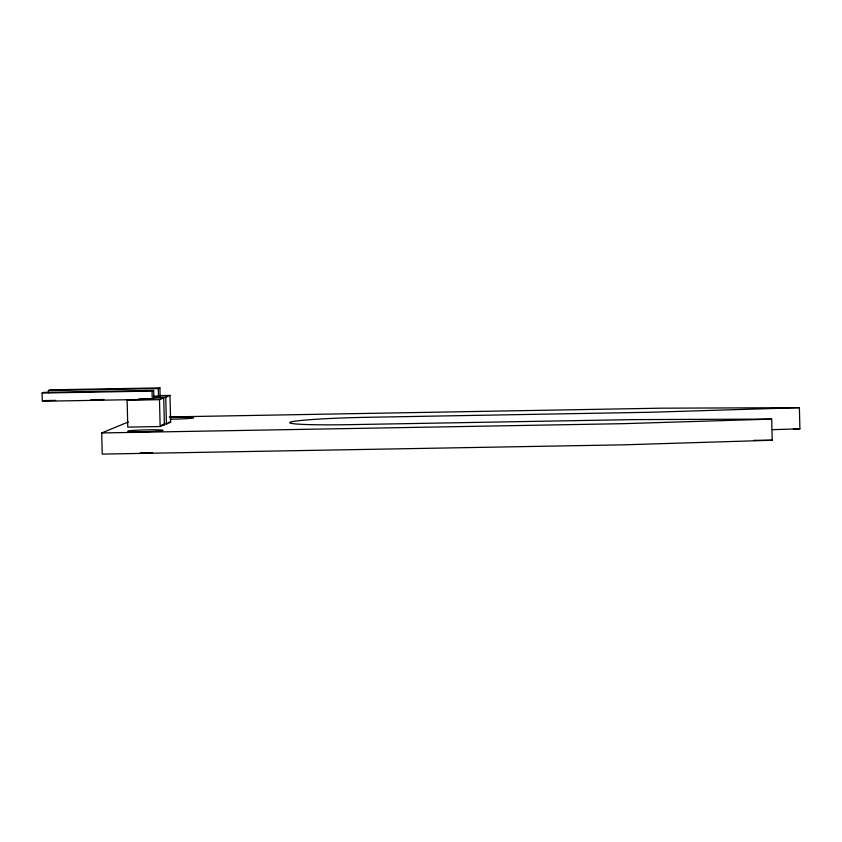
<?xml version="1.0" encoding="UTF-8"?>
<svg xmlns="http://www.w3.org/2000/svg" width="842" height="842" viewBox="0 0 842 842"><rect width="100%" height="100%" fill="white"/><g stroke="black" fill="none" stroke-linecap="round" stroke-linejoin="round"><path stroke-width="1.26" d="M42.1 393.046L43.71 392.383L153.654 390.425L153.854 398.634L152.244 399.297L42.3 401.255L42.1 393.046L152.044 391.088L153.654 390.425M48.426 392.867L48.373 390.52L49.983 389.857L159.917 387.899L160.117 396.119L153.486 396.866M153.36 398.119L163.716 397.929L164.369 424.8L160.148 426.547L127.784 427.115L127.131 400.245L128.394 399.729M48.373 390.52L158.307 388.572L159.917 387.899M127.131 400.245L159.496 399.666L163.716 397.929M154.107 397.361L165.758 397.15L169.979 395.414L170.642 422.284L166.421 424.021L163.832 424.073M772.293 429.673L799.9 428.82L799.384 407.675L650.834 412.254L367.586 417.295A68.96 3.484 -1.4 0 0 290.311 422.189A68.96 3.484 -1.4 0 0 349.756 424.652L633.005 419.611L771.693 419.095L772.219 440.25L623.68 444.829L102.229 454.101L101.703 432.946L128.342 421.958M771.693 419.095L623.164 423.673L101.703 432.946M159.622 395.593L169.979 395.414M153.844 396.224L157.612 396.161M43.91 400.592L55.656 400.382M90.873 399.761L103.913 399.518M138.793 398.908L151.339 398.676M169.337 416.927L660.686 408.191L799.384 407.675M168.053 422.326L170.642 422.284M161.78 424.852L164.369 424.8M793.353 428.852L799.9 428.82M753.895 440.313L772.219 440.25M165.758 397.15L166.421 424.021M159.496 399.666L160.148 426.547M158.307 388.572L158.506 396.782M152.044 391.088L152.244 399.297M152.665 452.596A17.693 0.895 -1.4 0 1 140.204 452.922M170.147 417.485A17.693 0.895 -1.4 0 1 193.544 417.769A17.693 0.895 -1.4 0 1 170.189 419.19M134.604 431.757A17.693 0.895 -1.4 0 0 162.895 430.472A17.693 0.895 -1.4 0 0 138.572 430.125A17.693 0.895 -1.4 0 0 134.604 431.757"/></g></svg>
